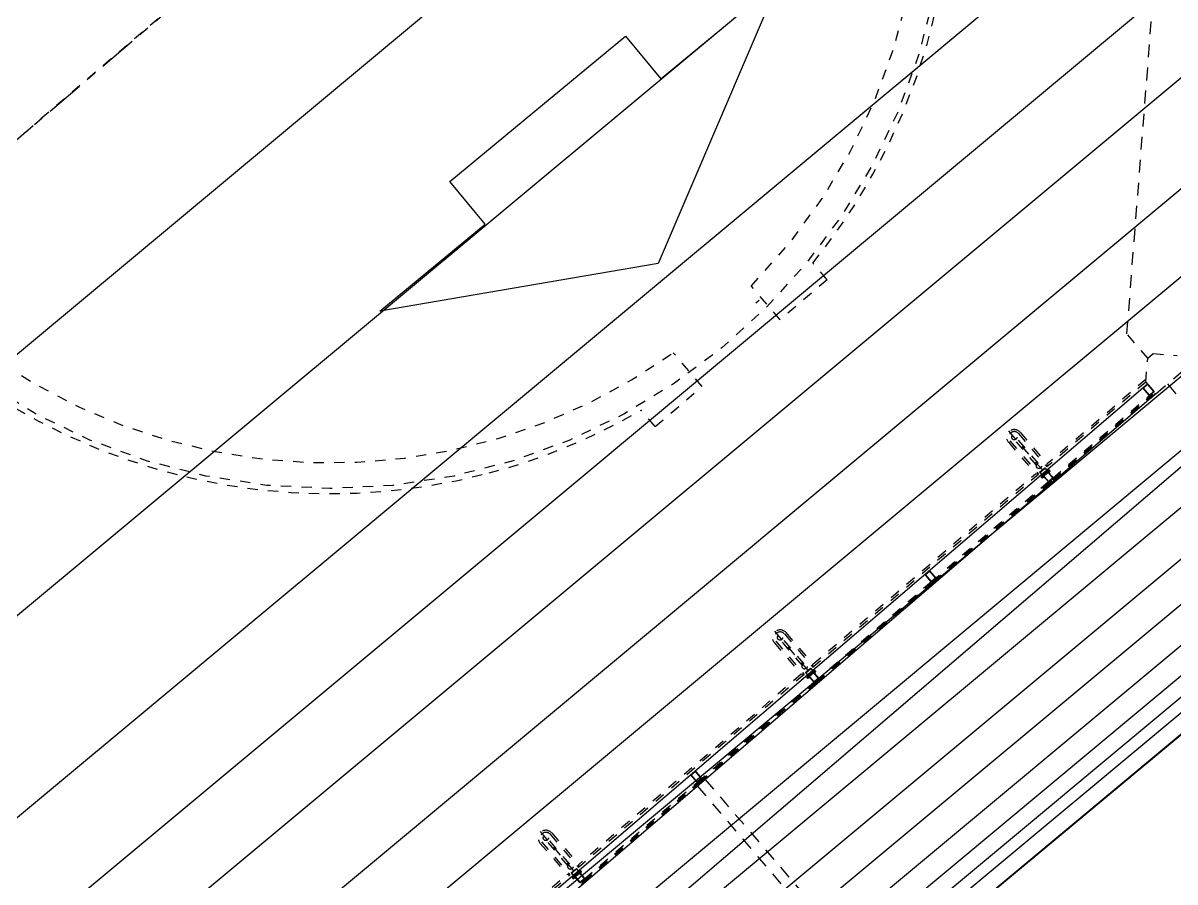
# Model space of a CAD drawing. Extents: x 146 to 670, y 614 to 806.
# Drawn here: x 390.37 to 401.59, y 709.48 to 717.83 of the extents above; entities that cross this region are included whole.
import ezdxf

# ---------------------------------------------------------------- set-up
doc = ezdxf.new("R2010")
doc.units = 0
doc.header["$LTSCALE"] = 0.5
doc.header["$MEASUREMENT"] = 0
for name, pattern in [('CENTER2', [1.125, 0.75, -0.125, 0.125, -0.125]), ('DASHED2', [0.375, 0.25, -0.125]), ('HIDDEN', [0.375, 0.25, -0.125])]:
    doc.linetypes.add(name, pattern=pattern)
for name, color, linetype in [('2', 1, 'CONTINUOUS'), ('6', 7, 'CONTINUOUS'), ('9', 1, 'DASHED2'), ('EJES', 6, 'CENTER2'), ('paredes', 1, 'CONTINUOUS'), ('PROYECCIONES', 6, 'HIDDEN'), ('texturas', 6, 'CONTINUOUS'), ('ventanas', 1, 'CONTINUOUS'), ('vidrio', 6, 'CONTINUOUS')]:
    doc.layers.add(name, color=color, linetype=linetype)

# ---------------------------------------------------------------- blocks, each defined once
blk = doc.blocks.new('apoymuro-cortina')
at = {"layer": 'vidrio', "color": 1, "linetype": 'Continuous'}
for p, q in [((0, 0), (-0.099, 0)), ((0, -0.057), (0, 0)), ((-0.125, -0.001), (-0.125, -0.057)), ((-0.119, 0), (-0.124, 0)), ((-0.124, -0.057), (-0.119, -0.057)), ((-0.122, -0.01), (-0.122, -0.003)), ((-0.122, -0.032), (-0.122, -0.013)), ((-0.096, -0.032), (-0.122, -0.032)), ((-0.122, -0.035), (-0.096, -0.035)), ((-0.122, -0.044), (-0.122, -0.035)), ((-0.122, -0.054), (-0.122, -0.048)), ((-0.121, -0.003), (-0.12, -0.003)), ((-0.12, -0.01), (-0.121, -0.01)), ((-0.121, -0.013), (-0.119, -0.013)), ((-0.119, -0.045), (-0.121, -0.045)), ((-0.121, -0.047), (-0.12, -0.047)), ((-0.12, -0.055), (-0.121, -0.055)), ((-0.12, -0.003), (-0.12, -0.004)), ((-0.12, -0.009), (-0.12, -0.01)), ((-0.12, -0.047), (-0.12, -0.048)), ((-0.12, -0.054), (-0.12, -0.055)), ((-0.119, -0.004), (-0.119, -0.001)), ((-0.119, -0.012), (-0.119, -0.009)), ((-0.119, -0.048), (-0.119, -0.045)), ((-0.119, -0.057), (-0.119, -0.054)), ((-0.1, -0.001), (-0.1, -0.004)), ((-0.1, -0.009), (-0.1, -0.012)), ((-0.1, -0.045), (-0.1, -0.048)), ((-0.1, -0.054), (-0.1, -0.057)), ((-0.099, -0.013), (-0.097, -0.013)), ((-0.097, -0.045), (-0.099, -0.045)), ((-0.099, -0.057), (-0.094, -0.057)), ((-0.098, -0.003), (-0.097, -0.003)), ((-0.098, -0.004), (-0.098, -0.003)), ((-0.098, -0.01), (-0.098, -0.009)), ((-0.097, -0.01), (-0.098, -0.01)), ((-0.098, -0.047), (-0.097, -0.047)), ((-0.098, -0.048), (-0.098, -0.047)), ((-0.098, -0.055), (-0.098, -0.054)), ((-0.097, -0.055), (-0.098, -0.055)), ((-0.096, -0.003), (-0.096, -0.01)), ((-0.096, -0.013), (-0.096, -0.032)), ((-0.096, -0.035), (-0.096, -0.044)), ((-0.096, -0.048), (-0.096, -0.054)), ((-0.094, -0.057), (0, -0.057)), ((-0.093, -0.003), (-0.093, -0.054)), ((-0.004, -0.003), (-0.093, -0.003)), ((-0.093, -0.055), (-0.004, -0.055)), ((-0.003, -0.054), (-0.003, -0.003))]:
    blk.add_line(p, q, dxfattribs=at)
at = {"layer": 'vidrio', "linetype": 'Continuous'}
for p, q in [((-0.04, 0.002), (-0.04, 0.005)), ((-0.04, 0.005), (0.031, 0.005)), ((0.027, 0.002), (-0.04, 0.002)), ((-0.032, 0.006), (-0.032, 0.008)), ((-0.032, 0.008), (-0.006, 0.008)), ((-0.006, 0.006), (-0.032, 0.006)), ((-0.009, 0.01), (-0.029, 0.01)), ((-0.029, 0.01), (-0.029, 0.008)), ((-0.029, 0.008), (-0.009, 0.008)), ((-0.028, 0.011), (-0.028, 0.02)), ((-0.026, 0.021), (-0.011, 0.021)), ((-0.011, 0.011), (-0.026, 0.011)), ((-0.024, 0.02), (-0.024, 0.011)), ((-0.015, 0.021), (-0.023, 0.021)), ((-0.014, 0.011), (-0.014, 0.02)), ((-0.009, 0.02), (-0.009, 0.011)), ((-0.009, 0.008), (-0.009, 0.01)), ((-0.006, 0.008), (-0.006, 0.006)), ((0.027, -0.059), (0.027, 0.002)), ((0.031, -0.063), (0.031, 0.005)), ((-0.105, -0.044), (-0.113, -0.044)), ((-0.04, -0.059), (0.027, -0.059)), ((-0.04, -0.063), (-0.04, -0.059)), ((0.031, -0.063), (-0.04, -0.063)), ((-0.032, -0.063), (-0.032, -0.065)), ((-0.006, -0.063), (-0.032, -0.063)), ((-0.032, -0.065), (-0.006, -0.065)), ((-0.029, -0.068), (-0.029, -0.065)), ((-0.029, -0.065), (-0.009, -0.065)), ((-0.009, -0.068), (-0.029, -0.068)), ((-0.028, -0.069), (-0.028, -0.078)), ((-0.011, -0.068), (-0.026, -0.068)), ((-0.026, -0.078), (-0.011, -0.078)), ((-0.013, -0.005), (-0.025, -0.005)), ((-0.025, -0.005), (-0.025, -0.052)), ((-0.025, -0.052), (-0.013, -0.052)), ((-0.025, -0.083), (-0.025, -0.078)), ((-0.013, -0.079), (-0.025, -0.079)), ((-0.013, -0.081), (-0.025, -0.081)), ((-0.025, -0.083), (-0.024, -0.084)), ((-0.013, -0.083), (-0.025, -0.083)), ((-0.024, -0.078), (-0.024, -0.069)), ((-0.014, -0.084), (-0.024, -0.084)), ((-0.015, -0.078), (-0.023, -0.078)), ((-0.015, -0.08), (-0.023, -0.08)), ((-0.015, -0.082), (-0.023, -0.082)), ((-0.019, -0.084), (-0.019, -0.084)), ((-0.014, -0.069), (-0.014, -0.078)), ((-0.013, -0.083), (-0.014, -0.084)), ((-0.013, -0.052), (-0.013, -0.005)), ((-0.013, -0.083), (-0.013, -0.078)), ((-0.009, -0.065), (-0.009, -0.068)), ((-0.009, -0.078), (-0.009, -0.069)), ((-0.006, -0.065), (-0.006, -0.063))]:
    blk.add_line(p, q, dxfattribs=at)
at = {"layer": 'vidrio', "color": 1, "linetype": 'Continuous', "extrusion": (0, 0, -1)}
for centre, major_axis, start_param, end_param in [((-0.099, -0.001), (0.000451, -0.000451), 2.356194, 3.926991), ((-0.124, -0.001), (0.000451, -0.000451), 2.356194, 3.926991), ((-0.124, -0.057), (0.000451, 0.000451), 2.356194, 3.926991), ((-0.121, -0.003), (0.000451, -0.000451), 2.356194, 3.926991), ((-0.121, -0.01), (0.000451, 0.000451), 2.356194, 3.926991), ((-0.121, -0.013), (0.000451, -0.000451), 2.356194, 3.926991), ((-0.121, -0.044), (0.000451, 0.000451), 2.356194, 3.926991), ((-0.121, -0.048), (0.000451, -0.000451), 2.356194, 3.926991), ((-0.121, -0.054), (0.000451, 0.000451), 2.356194, 3.926991), ((-0.119, -0.004), (0.000451, 0.000451), 2.356194, 3.926991), ((-0.119, -0.009), (0.000451, -0.000451), 2.356194, 3.926991), ((-0.119, -0.048), (0.000451, 0.000451), 2.356194, 3.926991), ((-0.119, -0.054), (0.000451, -0.000451), 2.356194, 3.926991), ((-0.119, -0.001), (0.000451, -0.000451), 3.926991, 5.497787), ((-0.119, -0.004), (0.000451, -0.000451), -0.785398, 0.785398), ((-0.119, -0.009), (0.000451, -0.000451), 3.926991, 5.497787), ((-0.119, -0.012), (0.000451, -0.000451), -0.785398, 0.785398), ((-0.119, -0.045), (0.000451, -0.000451), 3.926991, 5.497787), ((-0.119, -0.048), (0.000451, -0.000451), -0.785398, 0.785398), ((-0.119, -0.054), (0.000451, -0.000451), 3.926991, 5.497787), ((-0.119, -0.057), (0.000451, -0.000451), -0.785398, 0.785398), ((-0.099, -0.004), (0.000451, 0.000451), 2.356194, 3.926991), ((-0.099, -0.009), (0.000451, -0.000451), 2.356194, 3.926991), ((-0.099, -0.012), (0.000451, 0.000451), 2.356194, 3.926991), ((-0.099, -0.045), (0.000451, -0.000451), 2.356194, 3.926991), ((-0.099, -0.048), (0.000451, 0.000451), 2.356194, 3.926991), ((-0.099, -0.054), (0.000451, -0.000451), 2.356194, 3.926991), ((-0.099, -0.057), (0.000451, 0.000451), 2.356194, 3.926991), ((-0.099, -0.004), (0.000451, -0.000451), -0.785398, 0.785398), ((-0.099, -0.009), (0.000451, -0.000451), 3.926991, 5.497787), ((-0.099, -0.048), (0.000451, -0.000451), -0.785398, 0.785398), ((-0.099, -0.054), (0.000451, -0.000451), 3.926991, 5.497787), ((-0.097, -0.003), (0.000451, 0.000451), 5.497787, 7.068583), ((-0.097, -0.01), (0.000451, -0.000451), -0.785398, 0.785398), ((-0.097, -0.013), (0.000451, -0.000451), 3.926991, 5.497787), ((-0.097, -0.044), (0.000451, -0.000451), -0.785398, 0.785398), ((-0.097, -0.048), (0.000451, 0.000451), 5.497787, 7.068583), ((-0.093, -0.003), (0.000361, 0.000361), 3.926991, 5.497787), ((-0.093, -0.054), (0.000361, 0.000361), 2.356194, 3.926991)]:
    blk.add_ellipse(centre, major_axis=major_axis, ratio=1, start_param=start_param, end_param=end_param, dxfattribs=at)
at = {"layer": 'vidrio', "linetype": 'Continuous', "extrusion": (0, 0, -1)}
for centre, major_axis, start_param, end_param in [((-0.026, 0.016), (0.00325, -0.00325), 3.399063, 4.454918), ((-0.026, 0.015), (0.00325, -0.00325), 0.257471, 1.313326), ((-0.019, 0), (0.0144, -0.0144), 3.678281, 4.175701), ((-0.019, 0.031), (0.0144, 0.0144), 2.107484, 2.604904), ((-0.011, 0.016), (0.00325, -0.00325), 3.399063, 4.454918), ((-0.011, 0.015), (0.00325, -0.00325), 0.257471, 1.313326), ((-0.026, -0.073), (0.00325, 0.00325), 4.96986, 6.025715), ((-0.026, -0.074), (0.00325, 0.00325), 1.828267, 2.884122), ((-0.019, -0.088), (0.0144, 0.0144), 5.249077, 5.746497), ((-0.019, -0.058), (0.0144, -0.0144), 0.536688, 1.034108), ((-0.011, -0.073), (0.00325, 0.00325), 4.96986, 6.025715), ((-0.011, -0.074), (0.00325, 0.00325), 1.828267, 2.884122)]:
    blk.add_ellipse(centre, major_axis=major_axis, ratio=1, start_param=start_param, end_param=end_param, dxfattribs=at)
at = {"layer": 'vidrio', "color": 5, "linetype": 'Continuous', "extrusion": (0, 0, -1)}
for centre, major_axis, start_param, end_param in [((-0.004, -0.003), (0.000361, -0.000361), 3.926991, 5.497787), ((-0.004, -0.054), (0.000361, 0.000361), 0.785398, 2.356194)]:
    blk.add_ellipse(centre, major_axis=major_axis, ratio=1, start_param=start_param, end_param=end_param, dxfattribs=at)

msp = doc.modelspace()

# ---------------------------------------------------------------- linework, layer by layer
at = {"layer": '2', "ltscale": 2}
for p, q in [((402.765, 724.976, -1221.5), (386.151, 711.14, -1221.5)), ((404.026, 723.481, -1221.5), (387.412, 709.645, -1221.5)), ((405.018, 722.342, -1221.5), (388.404, 708.506, -1221.5)), ((405.563, 721.534, -1221.5), (388.949, 707.697, -1221.5)), ((406.136, 721.036, -1221.5), (389.522, 707.2, -1221.5)), ((406.726, 720.447, -1221.5), (390.112, 706.611, -1221.5)), ((407.106, 719.91, -1221.5), (390.492, 706.074, -1221.5)), ((407.62, 719.367, -1221.5), (391.006, 705.531, -1221.5)), ((407.967, 718.935, -1221.5), (391.353, 705.098, -1221.5)), ((408.231, 718.603, -1221.5), (391.617, 704.767, -1221.5)), ((408.464, 718.294, -1221.5), (391.851, 704.458, -1221.5)), ((408.671, 718.023, -1221.5), (392.057, 704.187, -1221.5)), ((408.866, 717.787, -1221.5), (392.253, 703.951, -1221.5)), ((409.043, 717.639, -1221.5), (392.429, 703.803, -1221.5)), ((409.081, 717.464, -1221.5), (392.467, 703.628, -1221.5)), ((409.209, 717.418, -1221.5), (392.595, 703.582, -1221.5)), ((409.325, 717.302, -1221.5), (392.692, 703.45, -1221.5))]:
    msp.add_line(p, q, dxfattribs=at)
at = {"layer": '6', "ltscale": 2}
msp.add_line((409.306, 717.291, -1221.5), (392.691, 703.456, -1221.5), dxfattribs=at)
at = {"layer": '6'}
msp.add_lwpolyline([(393.849, 715.029), (394.872, 715.874), (394.529, 716.29), (396.239, 717.703), (396.583, 717.288), (397.733, 718.239), (396.559, 715.493), (393.849, 715.029)], dxfattribs=at)
at = {"layer": '9', "ltscale": 0.8}
for p, q in [((397.922, 723.202, -1221.5), (388.801, 715.404, -1221.5)), ((398.201, 715.335, -1221.5), (398.064, 715.496, -1221.5)), ((398.201, 715.335, -1221.5), (397.745, 714.945, -1221.5)), ((397.745, 714.945, -1221.5), (397.464, 715.274, -1221.5)), ((397.539, 715.134, -1221.5), (397.508, 715.108, -1221.5)), ((397.539, 715.134, -1221.5), (397.508, 715.108, -1221.5)), ((401.323, 714.57, -1221.5), (401.12, 714.807, -1221.5)), ((396.985, 714.296, -1221.5), (396.704, 714.624, -1221.5)), ((401.304, 714.338, -1221.5), (401.323, 714.57, -1221.5)), ((401.323, 714.57, -1221.5), (401.376, 714.616, -1221.5)), ((401.376, 714.616, -1221.5), (401.608, 714.598, -1221.5)), ((396.529, 713.906, -1221.5), (396.985, 714.296, -1221.5)), ((401.304, 714.338, -1221.5), (400.342, 713.515, -1221.5)), ((401.307, 714.366, -1221.5), (400.344, 713.543, -1221.5)), ((401.277, 714.281, -1221.5), (401.321, 714.319, -1221.5)), ((401.338, 714.21, -1221.5), (401.277, 714.281, -1221.5)), ((401.339, 714.213, -1221.5), (401.281, 714.28, -1221.5)), ((401.282, 714.281, -1221.5), (401.32, 714.314, -1221.5)), ((401.304, 714.338, -1221.5), (401.402, 714.224, -1221.5)), ((401.304, 714.338, -1221.5), (401.402, 714.224, -1221.5)), ((401.321, 714.319, -1221.5), (401.385, 714.243, -1221.5)), ((401.321, 714.314, -1221.5), (401.379, 714.246, -1221.5)), ((400.397, 713.39, -1221.5), (401.356, 714.21, -1221.5)), ((400.399, 713.387, -1221.5), (401.358, 714.207, -1221.5)), ((400.401, 713.406, -1221.5), (401.34, 714.208, -1221.5)), ((400.402, 713.384, -1221.5), (401.361, 714.204, -1221.5)), ((401.341, 714.206, -1221.5), (401.338, 714.21, -1221.5)), ((401.379, 714.246, -1221.5), (401.34, 714.213, -1221.5)), ((401.347, 714.214, -1221.5), (401.342, 714.21, -1221.5)), ((401.342, 714.209, -1221.5), (401.343, 714.208, -1221.5)), ((401.345, 714.208, -1221.5), (401.342, 714.206, -1221.5)), ((401.343, 714.208, -1221.5), (401.344, 714.209, -1221.5)), ((401.349, 714.213, -1221.5), (401.348, 714.214, -1221.5)), ((401.351, 714.214, -1221.5), (401.348, 714.211, -1221.5)), ((401.348, 714.212, -1221.5), (401.349, 714.213, -1221.5)), ((401.357, 714.223, -1221.5), (401.35, 714.217, -1221.5)), ((401.35, 714.216, -1221.5), (401.351, 714.214, -1221.5)), ((401.355, 714.192, -1221.5), (401.357, 714.194, -1221.5)), ((401.358, 714.187, -1221.5), (401.355, 714.191, -1221.5)), ((401.356, 714.21, -1221.5), (401.361, 714.204, -1221.5)), ((401.373, 714.203, -1221.5), (401.357, 714.223, -1221.5)), ((401.358, 714.193, -1221.5), (401.357, 714.192, -1221.5)), ((401.357, 714.192, -1221.5), (401.358, 714.191, -1221.5)), ((401.373, 714.237, -1221.5), (401.359, 714.225, -1221.5)), ((401.359, 714.225, -1221.5), (401.376, 714.205, -1221.5)), ((401.401, 714.223, -1221.5), (401.359, 714.187, -1221.5)), ((401.359, 714.191, -1221.5), (401.364, 714.195, -1221.5)), ((401.361, 714.197, -1221.5), (401.363, 714.199, -1221.5)), ((401.363, 714.197, -1221.5), (401.362, 714.196, -1221.5)), ((401.364, 714.196, -1221.5), (401.363, 714.197, -1221.5)), ((401.364, 714.199, -1221.5), (401.366, 714.197, -1221.5)), ((401.366, 714.197, -1221.5), (401.373, 714.203, -1221.5)), ((401.375, 714.235, -1221.5), (401.374, 714.237, -1221.5)), ((401.381, 714.243, -1221.5), (401.376, 714.239, -1221.5)), ((401.376, 714.238, -1221.5), (401.377, 714.237, -1221.5)), ((401.379, 714.237, -1221.5), (401.376, 714.235, -1221.5)), ((401.376, 714.205, -1221.5), (401.39, 714.217, -1221.5)), ((401.377, 714.237, -1221.5), (401.378, 714.238, -1221.5)), ((401.383, 714.242, -1221.5), (401.382, 714.243, -1221.5)), ((401.385, 714.243, -1221.5), (401.382, 714.24, -1221.5)), ((401.382, 714.241, -1221.5), (401.383, 714.242, -1221.5)), ((401.39, 714.218, -1221.5), (401.388, 714.22, -1221.5)), ((401.389, 714.221, -1221.5), (401.391, 714.223, -1221.5)), ((401.392, 714.222, -1221.5), (401.391, 714.221, -1221.5)), ((401.391, 714.221, -1221.5), (401.392, 714.22, -1221.5)), ((401.393, 714.22, -1221.5), (401.397, 714.224, -1221.5)), ((401.395, 714.226, -1221.5), (401.397, 714.228, -1221.5)), ((401.397, 714.226, -1221.5), (401.396, 714.225, -1221.5)), ((401.398, 714.225, -1221.5), (401.397, 714.226, -1221.5)), ((401.398, 714.228, -1221.5), (401.401, 714.224, -1221.5)), ((396.529, 713.906, -1221.5), (396.392, 714.066, -1221.5)), ((400.297, 713.484, -1221.5), (399.965, 713.872, -1221.5)), ((400.066, 713.838, -1221.5), (400.342, 713.515, -1221.5)), ((400.081, 713.851, -1221.5), (400.344, 713.543, -1221.5)), ((399.967, 713.754, -1221.5), (400.23, 713.446, -1221.5)), ((399.982, 713.767, -1221.5), (400.259, 713.444, -1221.5)), ((400.241, 713.53, -1221.5), (400.029, 713.778, -1221.5)), ((400.26, 713.546, -1221.5), (400.048, 713.794, -1221.5)), ((400.342, 713.515, -1221.5), (400.344, 713.543, -1221.5)), ((398.062, 711.565, -1221.5), (400.259, 713.444, -1221.5)), ((398.064, 711.594, -1221.5), (400.23, 713.446, -1221.5)), ((400.259, 713.444, -1221.5), (400.23, 713.446, -1221.5)), ((400.402, 713.384, -1221.5), (400.397, 713.39, -1221.5)), ((400.374, 713.37, -1221.5), (399.25, 712.409, -1221.5)), ((400.376, 713.367, -1221.5), (399.252, 712.406, -1221.5)), ((400.379, 713.364, -1221.5), (399.255, 712.403, -1221.5)), ((400.357, 713.369, -1221.5), (399.261, 712.431, -1221.5)), ((399.155, 712.467, -1221.5), (399.198, 712.504, -1221.5)), ((399.159, 712.467, -1221.5), (399.198, 712.5, -1221.5)), ((399.198, 712.504, -1221.5), (399.263, 712.429, -1221.5)), ((399.199, 712.5, -1221.5), (399.257, 712.432, -1221.5)), ((399.234, 712.396, -1221.5), (398.109, 711.435, -1221.5)), ((399.236, 712.393, -1221.5), (398.112, 711.432, -1221.5)), ((399.239, 712.39, -1221.5), (398.115, 711.428, -1221.5)), ((399.217, 712.394, -1221.5), (398.121, 711.456, -1221.5)), ((399.216, 712.396, -1221.5), (399.155, 712.467, -1221.5)), ((399.217, 712.398, -1221.5), (399.159, 712.466, -1221.5)), ((399.219, 712.392, -1221.5), (399.216, 712.396, -1221.5)), ((399.256, 712.431, -1221.5), (399.218, 712.398, -1221.5)), ((399.225, 712.4, -1221.5), (399.22, 712.396, -1221.5)), ((399.22, 712.395, -1221.5), (399.221, 712.394, -1221.5)), ((399.222, 712.394, -1221.5), (399.22, 712.392, -1221.5)), ((399.221, 712.394, -1221.5), (399.222, 712.395, -1221.5)), ((399.226, 712.399, -1221.5), (399.225, 712.4, -1221.5)), ((399.225, 712.398, -1221.5), (399.226, 712.399, -1221.5)), ((399.229, 712.399, -1221.5), (399.226, 712.397, -1221.5)), ((399.227, 712.402, -1221.5), (399.229, 712.4, -1221.5)), ((399.234, 712.408, -1221.5), (399.228, 712.402, -1221.5)), ((399.232, 712.377, -1221.5), (399.235, 712.379, -1221.5)), ((399.236, 712.372, -1221.5), (399.232, 712.376, -1221.5)), ((399.251, 712.389, -1221.5), (399.234, 712.408, -1221.5)), ((399.234, 712.396, -1221.5), (399.239, 712.39, -1221.5)), ((399.236, 712.378, -1221.5), (399.235, 712.377, -1221.5)), ((399.235, 712.377, -1221.5), (399.236, 712.376, -1221.5)), ((399.236, 712.376, -1221.5), (399.241, 712.38, -1221.5)), ((399.251, 712.422, -1221.5), (399.237, 712.41, -1221.5)), ((399.237, 712.41, -1221.5), (399.253, 712.391, -1221.5)), ((399.279, 712.409, -1221.5), (399.237, 712.372, -1221.5)), ((399.239, 712.382, -1221.5), (399.241, 712.385, -1221.5)), ((399.241, 712.382, -1221.5), (399.24, 712.382, -1221.5)), ((399.241, 712.381, -1221.5), (399.241, 712.382, -1221.5)), ((399.242, 712.384, -1221.5), (399.243, 712.383, -1221.5)), ((399.244, 712.383, -1221.5), (399.251, 712.389, -1221.5)), ((399.255, 712.403, -1221.5), (399.25, 712.409, -1221.5)), ((399.253, 712.421, -1221.5), (399.252, 712.422, -1221.5)), ((399.253, 712.391, -1221.5), (399.268, 712.403, -1221.5)), ((399.259, 712.429, -1221.5), (399.254, 712.425, -1221.5)), ((399.254, 712.424, -1221.5), (399.255, 712.423, -1221.5)), ((399.256, 712.423, -1221.5), (399.254, 712.421, -1221.5)), ((399.255, 712.423, -1221.5), (399.256, 712.424, -1221.5)), ((399.26, 712.428, -1221.5), (399.259, 712.429, -1221.5)), ((399.259, 712.427, -1221.5), (399.26, 712.428, -1221.5)), ((399.263, 712.428, -1221.5), (399.26, 712.426, -1221.5)), ((399.266, 712.406, -1221.5), (399.269, 712.408, -1221.5)), ((399.268, 712.404, -1221.5), (399.266, 712.405, -1221.5)), ((399.27, 712.407, -1221.5), (399.269, 712.406, -1221.5)), ((399.269, 712.406, -1221.5), (399.27, 712.405, -1221.5)), ((399.27, 712.405, -1221.5), (399.275, 712.409, -1221.5)), ((399.273, 712.411, -1221.5), (399.275, 712.414, -1221.5)), ((399.274, 712.411, -1221.5), (399.273, 712.411, -1221.5)), ((399.275, 712.41, -1221.5), (399.274, 712.411, -1221.5)), ((399.276, 712.414, -1221.5), (399.279, 712.41, -1221.5)), ((398.017, 711.534, -1221.5), (397.685, 711.922, -1221.5)), ((397.702, 711.817, -1221.5), (397.978, 711.494, -1221.5)), ((397.961, 711.58, -1221.5), (397.749, 711.828, -1221.5)), ((397.98, 711.597, -1221.5), (397.768, 711.844, -1221.5)), ((397.786, 711.889, -1221.5), (398.062, 711.565, -1221.5)), ((397.801, 711.902, -1221.5), (398.064, 711.594, -1221.5)), ((397.687, 711.804, -1221.5), (397.95, 711.496, -1221.5)), ((398.062, 711.565, -1221.5), (398.064, 711.594, -1221.5)), ((397.978, 711.494, -1221.5), (395.782, 709.616, -1221.5)), ((397.95, 711.496, -1221.5), (395.784, 709.644, -1221.5)), ((397.978, 711.494, -1221.5), (397.95, 711.496, -1221.5)), ((398.093, 711.421, -1221.5), (396.969, 710.46, -1221.5)), ((398.096, 711.418, -1221.5), (396.972, 710.457, -1221.5)), ((398.099, 711.415, -1221.5), (396.975, 710.454, -1221.5)), ((398.077, 711.419, -1221.5), (396.981, 710.482, -1221.5)), ((398.115, 711.428, -1221.5), (398.109, 711.435, -1221.5)), ((396.875, 710.517, -1221.5), (396.918, 710.555, -1221.5)), ((396.936, 710.446, -1221.5), (396.875, 710.517, -1221.5)), ((396.879, 710.517, -1221.5), (396.918, 710.55, -1221.5)), ((396.937, 710.449, -1221.5), (396.879, 710.516, -1221.5)), ((396.918, 710.555, -1221.5), (396.983, 710.479, -1221.5)), ((396.918, 710.55, -1221.5), (396.976, 710.482, -1221.5)), ((396.976, 710.482, -1221.5), (396.938, 710.449, -1221.5)), ((396.971, 710.473, -1221.5), (396.956, 710.461, -1221.5)), ((396.973, 710.471, -1221.5), (396.971, 710.473, -1221.5)), ((396.978, 710.479, -1221.5), (396.973, 710.475, -1221.5)), ((396.973, 710.474, -1221.5), (396.974, 710.473, -1221.5)), ((396.974, 710.473, -1221.5), (396.975, 710.474, -1221.5)), ((396.976, 710.473, -1221.5), (396.974, 710.471, -1221.5)), ((396.98, 710.478, -1221.5), (396.979, 710.479, -1221.5)), ((396.979, 710.477, -1221.5), (396.98, 710.478, -1221.5)), ((396.982, 710.479, -1221.5), (396.98, 710.477, -1221.5)), ((395.829, 709.485, -1221.5), (396.953, 710.446, -1221.5)), ((395.832, 709.482, -1221.5), (396.956, 710.443, -1221.5)), ((395.835, 709.479, -1221.5), (396.959, 710.44, -1221.5)), ((395.84, 709.507, -1221.5), (396.937, 710.444, -1221.5)), ((396.939, 710.442, -1221.5), (396.936, 710.446, -1221.5)), ((396.94, 710.446, -1221.5), (396.939, 710.446, -1221.5)), ((396.939, 710.445, -1221.5), (396.94, 710.444, -1221.5)), ((396.944, 710.45, -1221.5), (396.94, 710.446, -1221.5)), ((396.94, 710.444, -1221.5), (396.941, 710.445, -1221.5)), ((396.942, 710.444, -1221.5), (396.94, 710.442, -1221.5)), ((396.946, 710.449, -1221.5), (396.945, 710.45, -1221.5)), ((396.945, 710.448, -1221.5), (396.946, 710.449, -1221.5)), ((396.948, 710.45, -1221.5), (396.946, 710.447, -1221.5)), ((396.954, 710.459, -1221.5), (396.947, 710.453, -1221.5)), ((396.947, 710.452, -1221.5), (396.949, 710.45, -1221.5)), ((396.952, 710.428, -1221.5), (396.955, 710.43, -1221.5)), ((396.955, 710.423, -1221.5), (396.952, 710.427, -1221.5)), ((396.953, 710.446, -1221.5), (396.959, 710.44, -1221.5)), ((396.971, 710.439, -1221.5), (396.954, 710.459, -1221.5)), ((396.955, 710.429, -1221.5), (396.954, 710.428, -1221.5)), ((396.954, 710.428, -1221.5), (396.955, 710.427, -1221.5)), ((396.956, 710.461, -1221.5), (396.973, 710.441, -1221.5)), ((396.999, 710.459, -1221.5), (396.956, 710.423, -1221.5)), ((396.956, 710.427, -1221.5), (396.961, 710.431, -1221.5)), ((396.959, 710.433, -1221.5), (396.961, 710.435, -1221.5)), ((396.96, 710.433, -1221.5), (396.959, 710.432, -1221.5)), ((396.961, 710.432, -1221.5), (396.96, 710.433, -1221.5)), ((396.962, 710.435, -1221.5), (396.963, 710.433, -1221.5)), ((396.964, 710.433, -1221.5), (396.971, 710.439, -1221.5)), ((396.975, 710.454, -1221.5), (396.969, 710.46, -1221.5)), ((396.973, 710.441, -1221.5), (396.987, 710.453, -1221.5)), ((396.986, 710.457, -1221.5), (396.989, 710.459, -1221.5)), ((396.987, 710.454, -1221.5), (396.986, 710.456, -1221.5)), ((396.989, 710.458, -1221.5), (396.988, 710.457, -1221.5)), ((396.988, 710.457, -1221.5), (396.989, 710.456, -1221.5)), ((396.99, 710.456, -1221.5), (396.995, 710.46, -1221.5)), ((396.992, 710.462, -1221.5), (396.995, 710.464, -1221.5)), ((396.994, 710.462, -1221.5), (396.993, 710.461, -1221.5)), ((396.995, 710.461, -1221.5), (396.994, 710.462, -1221.5)), ((396.996, 710.464, -1221.5), (396.999, 710.46, -1221.5)), ((395.736, 709.585, -1221.5), (395.405, 709.973, -1221.5)), ((395.506, 709.939, -1221.5), (395.782, 709.616, -1221.5)), ((395.521, 709.952, -1221.5), (395.784, 709.644, -1221.5)), ((395.407, 709.854, -1221.5), (395.67, 709.547, -1221.5)), ((395.422, 709.867, -1221.5), (395.698, 709.544, -1221.5)), ((395.68, 709.631, -1221.5), (395.468, 709.879, -1221.5)), ((395.699, 709.647, -1221.5), (395.487, 709.895, -1221.5)), ((395.782, 709.616, -1221.5), (395.784, 709.644, -1221.5)), ((394.614, 708.643, -1221.5), (395.67, 709.547, -1221.5)), ((394.62, 708.623, -1221.5), (395.698, 709.544, -1221.5)), ((395.698, 709.544, -1221.5), (395.67, 709.547, -1221.5)), ((395.835, 709.479, -1221.5), (395.829, 709.485, -1221.5))]:
    msp.add_line(p, q, dxfattribs=at)
at = {"layer": '9'}
for p, q in [((401.12, 714.807, -1221.5), (401.584, 720.747, -1221.5)), ((401.402, 714.224, -1221.5), (403.493, 716.011, -1221.5))]:
    msp.add_line(p, q, dxfattribs=at)
at = {"layer": '9', "ltscale": 0.8}
for centre, radius in [((393.362, 719.303, -1221.5), 6), ((400.024, 713.802, -1221.5), 0.025), ((400.264, 713.522, -1221.5), 0.025), ((397.744, 711.853, -1221.5), 0.025), ((397.984, 711.572, -1221.5), 0.025), ((395.464, 709.903, -1221.5), 0.025), ((395.704, 709.623, -1221.5), 0.025)]:
    msp.add_circle(centre, radius, dxfattribs=at)
for centre, radius, start, end in [((393.362, 719.303, -1221.5), 5.75, 315.5185, 125.5415), ((393.362, 719.303, -1221.5), 6.05, 321.0057, 13.3354), ((393.362, 719.303, -1221.5), 5.75, 230.5454, 305.5415), ((393.362, 719.303, -1221.5), 6.05, 235.865, 284.8339), ((393.362, 719.303, -1221.5), 6.05, 284.8339, 300.0543), ((400.024, 713.802, -1221.5), 0.075, 40.53, 220.53), ((400.024, 713.802, -1221.5), 0.055, 40.53, 220.53), ((397.744, 711.853, -1221.5), 0.075, 40.53, 220.53), ((397.744, 711.853, -1221.5), 0.055, 40.53, 220.53), ((395.464, 709.903, -1221.5), 0.075, 40.53, 220.53), ((395.464, 709.903, -1221.5), 0.055, 40.53, 220.53)]:
    msp.add_arc(centre, radius, start, end, dxfattribs=at)
for centre, major_axis, start_param, end_param in [((401.282, 714.281, -1221.5), (0.00004, 0.000509), 0.785398, 2.356194), ((401.32, 714.314, -1221.5), (-0.000509, 0.00004), 3.926991, 5.497787), ((401.34, 714.213, -1221.5), (0.00004, 0.000509), 2.356194, 3.926991), ((401.342, 714.207, -1221.5), (0.00005, 0.000636), 2.356194, 3.926991), ((401.344, 714.209, -1221.5), (-0.000636, 0.00005), 3.926991, 5.497787), ((401.344, 714.209, -1221.5), (-0.000636, 0.00005), 2.356194, 3.926991), ((401.347, 714.214, -1221.5), (0.00005, 0.000636), 5.497787, 7.068583), ((401.348, 714.212, -1221.5), (-0.000636, 0.00005), -0.785398, 0.785398), ((401.348, 714.212, -1221.5), (0.00005, 0.000636), 2.356194, 3.926991), ((401.35, 714.216, -1221.5), (-0.000636, 0.00005), -0.785398, 0.785398), ((401.35, 714.214, -1221.5), (-0.000636, 0.00005), 2.356194, 3.926991), ((401.355, 714.191, -1221.5), (-0.000636, 0.00005), -0.785398, 0.785398), ((401.357, 714.193, -1221.5), (-0.000636, 0.00005), 3.926991, 5.497787), ((401.357, 714.193, -1221.5), (-0.000636, 0.00005), 2.356194, 3.926991), ((401.358, 714.191, -1221.5), (0.00005, 0.000636), 2.356194, 3.926991), ((401.358, 714.187, -1221.5), (0.00005, 0.000636), 2.356194, 3.926991), ((401.361, 714.196, -1221.5), (-0.000636, 0.00005), -0.785398, 0.785398), ((401.361, 714.196, -1221.5), (0.00005, 0.000636), 2.356194, 3.926991), ((401.364, 714.199, -1221.5), (-0.000636, 0.00005), 3.926991, 5.497787), ((401.363, 714.195, -1221.5), (-0.000636, 0.00005), 2.356194, 3.926991), ((401.366, 714.198, -1221.5), (0.00005, 0.000636), 2.356194, 3.926991), ((401.373, 714.236, -1221.5), (-0.000636, 0.00005), 3.926991, 5.497787), ((401.376, 714.236, -1221.5), (0.00005, 0.000636), 2.356194, 3.926991), ((401.376, 714.239, -1221.5), (-0.000636, 0.00005), -0.785398, 0.785398), ((401.378, 714.238, -1221.5), (-0.000636, 0.00005), 3.926991, 5.497787), ((401.378, 714.246, -1221.5), (0.00004, 0.000509), 3.926991, 5.497787), ((401.378, 714.238, -1221.5), (-0.000636, 0.00005), 2.356194, 3.926991), ((401.381, 714.243, -1221.5), (0.00005, 0.000636), 5.497787, 7.068583), ((401.382, 714.241, -1221.5), (-0.000636, 0.00005), -0.785398, 0.785398), ((401.382, 714.241, -1221.5), (0.00005, 0.000636), 2.356194, 3.926991), ((401.384, 714.243, -1221.5), (-0.000636, 0.00005), 2.356194, 3.926991), ((401.389, 714.22, -1221.5), (-0.000636, 0.00005), -0.785398, 0.785398), ((401.389, 714.218, -1221.5), (-0.000636, 0.00005), 2.356194, 3.926991), ((401.391, 714.222, -1221.5), (-0.000636, 0.00005), 3.926991, 5.497787), ((401.391, 714.222, -1221.5), (-0.000636, 0.00005), 2.356194, 3.926991), ((401.392, 714.22, -1221.5), (0.00005, 0.000636), 2.356194, 3.926991), ((401.395, 714.225, -1221.5), (-0.000636, 0.00005), -0.785398, 0.785398), ((401.395, 714.225, -1221.5), (0.00005, 0.000636), 2.356194, 3.926991), ((401.398, 714.228, -1221.5), (-0.000636, 0.00005), 3.926991, 5.497787), ((401.397, 714.224, -1221.5), (-0.000636, 0.00005), 2.356194, 3.926991), ((401.401, 714.224, -1221.5), (-0.000636, 0.00005), 2.356194, 3.926991), ((399.218, 712.399, -1221.5), (0.00004, 0.000509), 2.356194, 3.926991), ((399.22, 712.392, -1221.5), (0.00005, 0.000636), 2.356194, 3.926991), ((399.222, 712.394, -1221.5), (-0.000636, 0.00005), 2.356194, 3.926991), ((399.222, 712.394, -1221.5), (-0.000636, 0.00005), 3.926991, 5.497787), ((399.225, 712.399, -1221.5), (0.00005, 0.000636), 5.497787, 7.068583), ((399.226, 712.398, -1221.5), (-0.000636, 0.00005), -0.785398, 0.785398), ((399.226, 712.398, -1221.5), (0.00005, 0.000636), 2.356194, 3.926991), ((399.228, 712.402, -1221.5), (-0.000636, 0.00005), -0.785398, 0.785398), ((399.228, 712.4, -1221.5), (-0.000636, 0.00005), 2.356194, 3.926991), ((399.233, 712.377, -1221.5), (-0.000636, 0.00005), -0.785398, 0.785398), ((399.235, 712.379, -1221.5), (-0.000636, 0.00005), 3.926991, 5.497787), ((399.235, 712.379, -1221.5), (-0.000636, 0.00005), 2.356194, 3.926991), ((399.236, 712.377, -1221.5), (0.00005, 0.000636), 2.356194, 3.926991), ((399.239, 712.382, -1221.5), (-0.000636, 0.00005), -0.785398, 0.785398), ((399.239, 712.382, -1221.5), (0.00005, 0.000636), 2.356194, 3.926991), ((399.242, 712.384, -1221.5), (-0.000636, 0.00005), 3.926991, 5.497787), ((399.241, 712.381, -1221.5), (-0.000636, 0.00005), 2.356194, 3.926991), ((399.244, 712.383, -1221.5), (0.00005, 0.000636), 2.356194, 3.926991), ((399.251, 712.422, -1221.5), (-0.000636, 0.00005), 3.926991, 5.497787), ((399.254, 712.424, -1221.5), (-0.000636, 0.00005), -0.785398, 0.785398), ((399.253, 712.421, -1221.5), (0.00005, 0.000636), 2.356194, 3.926991), ((399.256, 712.432, -1221.5), (0.00004, 0.000509), 3.926991, 5.497787), ((399.256, 712.423, -1221.5), (-0.000636, 0.00005), 2.356194, 3.926991), ((399.256, 712.423, -1221.5), (-0.000636, 0.00005), 3.926991, 5.497787), ((399.259, 712.428, -1221.5), (0.00005, 0.000636), 5.497787, 7.068583), ((399.26, 712.427, -1221.5), (-0.000636, 0.00005), -0.785398, 0.785398), ((399.26, 712.427, -1221.5), (0.00005, 0.000636), 2.356194, 3.926991), ((399.262, 712.429, -1221.5), (-0.000636, 0.00005), 2.356194, 3.926991), ((399.267, 712.406, -1221.5), (-0.000636, 0.00005), -0.785398, 0.785398), ((399.267, 712.403, -1221.5), (-0.000636, 0.00005), 2.356194, 3.926991), ((399.269, 712.408, -1221.5), (-0.000636, 0.00005), 3.926991, 5.497787), ((399.269, 712.408, -1221.5), (-0.000636, 0.00005), 2.356194, 3.926991), ((399.27, 712.406, -1221.5), (0.00005, 0.000636), 2.356194, 3.926991), ((399.273, 712.411, -1221.5), (-0.000636, 0.00005), -0.785398, 0.785398), ((399.273, 712.411, -1221.5), (0.00005, 0.000636), 2.356194, 3.926991), ((399.275, 712.413, -1221.5), (-0.000636, 0.00005), 3.926991, 5.497787), ((399.275, 712.41, -1221.5), (-0.000636, 0.00005), 2.356194, 3.926991), ((399.279, 712.409, -1221.5), (-0.000636, 0.00005), 2.356194, 3.926991), ((399.236, 712.373, -1221.5), (0.00005, 0.000636), 2.356194, 3.926991), ((396.971, 710.472, -1221.5), (-0.000636, 0.00005), 3.926991, 5.497787), ((396.974, 710.475, -1221.5), (-0.000636, 0.00005), -0.785398, 0.785398), ((396.973, 710.472, -1221.5), (0.00005, 0.000636), 2.356194, 3.926991), ((396.976, 710.474, -1221.5), (-0.000636, 0.00005), 3.926991, 5.497787), ((396.976, 710.482, -1221.5), (0.00004, 0.000509), 3.926991, 5.497787), ((396.976, 710.474, -1221.5), (-0.000636, 0.00005), 2.356194, 3.926991), ((396.979, 710.479, -1221.5), (0.00005, 0.000636), 5.497787, 7.068583), ((396.98, 710.477, -1221.5), (-0.000636, 0.00005), -0.785398, 0.785398), ((396.98, 710.477, -1221.5), (0.00005, 0.000636), 2.356194, 3.926991), ((396.982, 710.479, -1221.5), (-0.000636, 0.00005), 2.356194, 3.926991), ((396.937, 710.449, -1221.5), (0.00004, 0.000509), 2.356194, 3.926991), ((396.939, 710.443, -1221.5), (0.00005, 0.000636), 2.356194, 3.926991), ((396.942, 710.445, -1221.5), (-0.000636, 0.00005), 3.926991, 5.497787), ((396.942, 710.445, -1221.5), (-0.000636, 0.00005), 2.356194, 3.926991), ((396.945, 710.45, -1221.5), (0.00005, 0.000636), 5.497787, 7.068583), ((396.946, 710.448, -1221.5), (-0.000636, 0.00005), -0.785398, 0.785398), ((396.946, 710.448, -1221.5), (0.00005, 0.000636), 2.356194, 3.926991), ((396.948, 710.452, -1221.5), (-0.000636, 0.00005), -0.785398, 0.785398), ((396.948, 710.45, -1221.5), (-0.000636, 0.00005), 2.356194, 3.926991), ((396.953, 710.427, -1221.5), (-0.000636, 0.00005), -0.785398, 0.785398), ((396.955, 710.429, -1221.5), (-0.000636, 0.00005), 2.356194, 3.926991), ((396.955, 710.429, -1221.5), (-0.000636, 0.00005), 3.926991, 5.497787), ((396.956, 710.427, -1221.5), (0.00005, 0.000636), 2.356194, 3.926991), ((396.956, 710.423, -1221.5), (0.00005, 0.000636), 2.356194, 3.926991), ((396.959, 710.432, -1221.5), (-0.000636, 0.00005), -0.785398, 0.785398), ((396.959, 710.432, -1221.5), (0.00005, 0.000636), 2.356194, 3.926991), ((396.961, 710.435, -1221.5), (-0.000636, 0.00005), 3.926991, 5.497787), ((396.961, 710.431, -1221.5), (-0.000636, 0.00005), 2.356194, 3.926991), ((396.964, 710.434, -1221.5), (0.00005, 0.000636), 2.356194, 3.926991), ((396.987, 710.456, -1221.5), (-0.000636, 0.00005), -0.785398, 0.785398), ((396.987, 710.454, -1221.5), (-0.000636, 0.00005), 2.356194, 3.926991), ((396.989, 710.458, -1221.5), (-0.000636, 0.00005), 2.356194, 3.926991), ((396.989, 710.458, -1221.5), (-0.000636, 0.00005), 3.926991, 5.497787), ((396.99, 710.456, -1221.5), (0.00005, 0.000636), 2.356194, 3.926991), ((396.993, 710.461, -1221.5), (-0.000636, 0.00005), -0.785398, 0.785398), ((396.993, 710.461, -1221.5), (0.00005, 0.000636), 2.356194, 3.926991), ((396.995, 710.464, -1221.5), (-0.000636, 0.00005), 3.926991, 5.497787), ((396.995, 710.46, -1221.5), (-0.000636, 0.00005), 2.356194, 3.926991), ((396.999, 710.46, -1221.5), (-0.000636, 0.00005), 2.356194, 3.926991)]:
    msp.add_ellipse(centre, major_axis=major_axis, ratio=1, start_param=start_param, end_param=end_param, dxfattribs=at)
at = {"layer": 'EJES'}
msp.add_line((377.812, 706.008, -1221.5), (399.811, 724.817, -1221.5), dxfattribs=at)
at = {"layer": 'paredes', "color": 6}
msp.add_line((401.402, 714.224, -1221.5), (394.671, 708.468, -1221.5), dxfattribs=at)
at = {"layer": 'PROYECCIONES'}
for p, q in [((401.516, 714.321, -1221.5), (404.164, 711.224, -1221.5)), ((397.016, 710.473, -1221.5), (399.664, 707.376, -1221.5)), ((396.94, 710.408, -1221.5), (399.588, 707.311, -1221.5))]:
    msp.add_line(p, q, dxfattribs=at)
at = {"layer": 'texturas', "color": 1}
msp.add_line((404.168, 715.668, -1221.5), (394.905, 707.748, -1221.5), dxfattribs=at)
at = {"layer": 'ventanas'}
msp.add_line((401.321, 714.319, -1221.5), (394.629, 708.597, -1221.5), dxfattribs=at)

# ---------------------------------------------------------------- block references
at = {"layer": '9', "ltscale": 0.8, "xscale": -1, "rotation": 310.5300000000009}
for p in [(400.339, 713.479, -1221.5), (398.058, 711.529, -1221.5), (395.778, 709.58, -1221.5)]:
    msp.add_blockref('apoymuro-cortina', p, dxfattribs=at)

doc.saveas('drawing.dxf')
